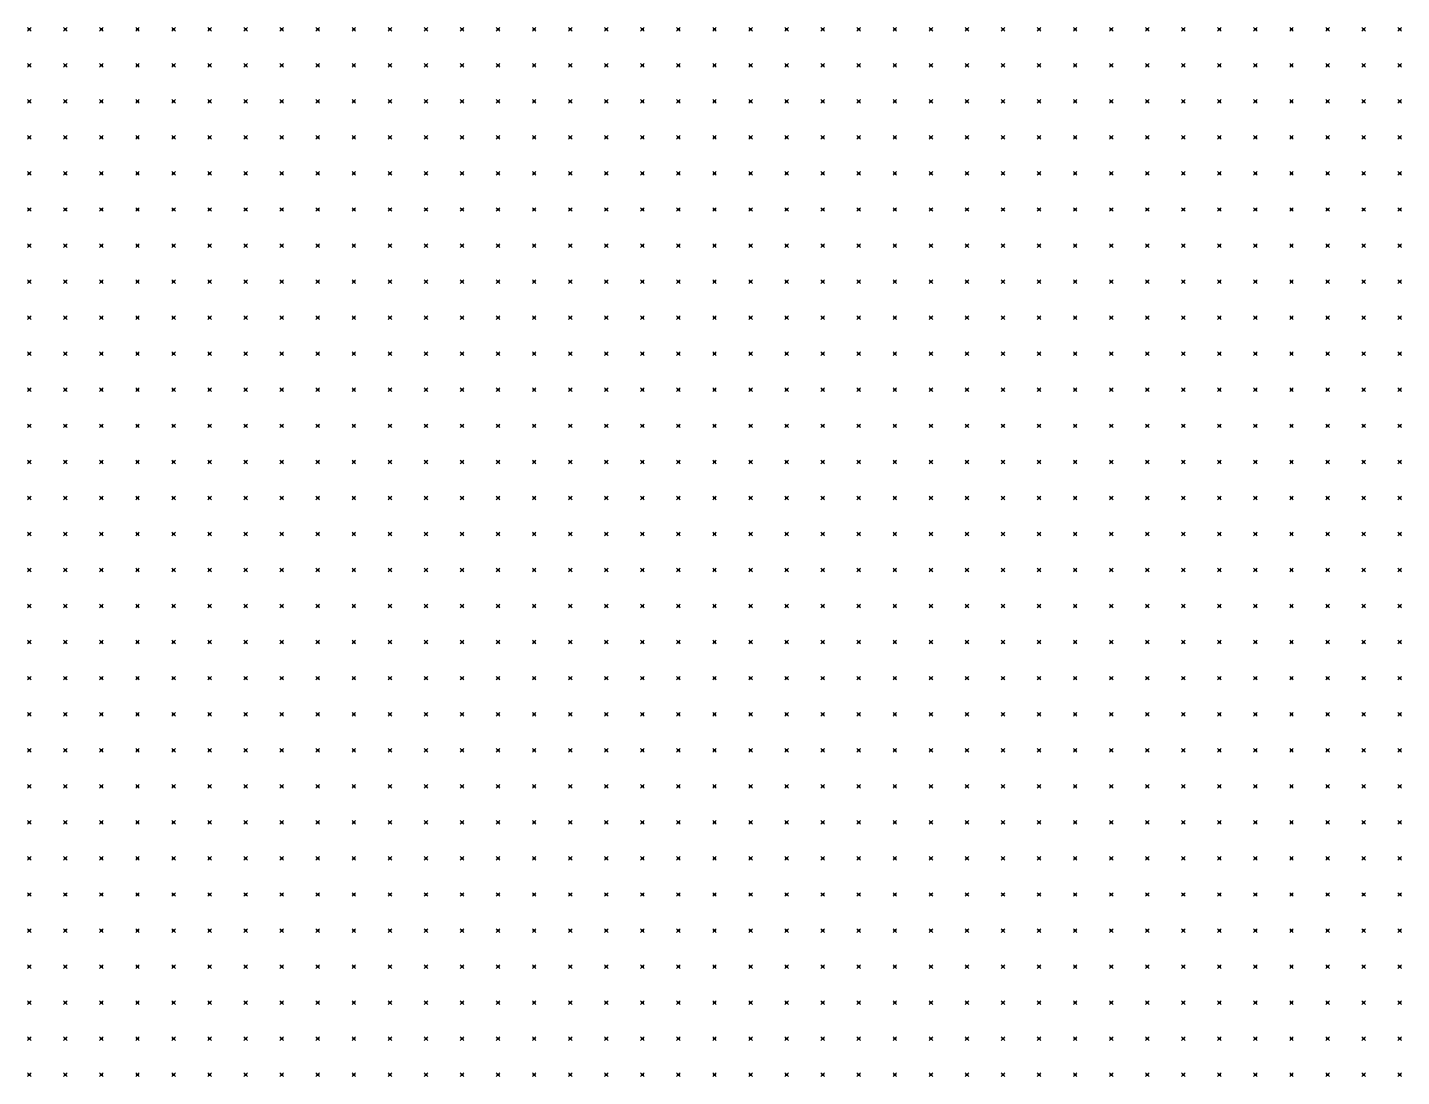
# Model space of a CAD drawing. Header units: metres. Extents: x 441556 to 446409, y 432338 to 461058.
# Drawn here: x 443934 to 444048.3, y 445475.2 to 445562.5 of the extents above; entities that cross this region are included whole.
import ezdxf

# ---------------------------------------------------------------- set-up
doc = ezdxf.new("R2010")
doc.units = ezdxf.units.M
doc.header["$MEASUREMENT"] = 0
doc.header["$PDMODE"] = 35
doc.header["$PDSIZE"] = 0.15
doc.layers.add('DTM-NOK-RevN_POINTS', color=91, linetype='Continuous')

msp = doc.modelspace()

# ---------------------------------------------------------------- linework, layer by layer
at = {"layer": 'DTM-NOK-RevN_POINTS'}
for p in [(443934.194, 445562.323, 436.558), (443937.193, 445562.323, 434.066), (443940.192, 445562.323, 431.917), (443943.192, 445562.323, 430.018), (443946.191, 445562.323, 427.862), (443949.19, 445562.323, 426.666), (443952.19, 445562.323, 424.951), (443955.189, 445562.323, 423.303), (443958.189, 445562.323, 421.281), (443961.188, 445562.323, 418.955), (443964.187, 445562.323, 417.646), (443967.187, 445562.323, 416.07), (443970.186, 445562.323, 413.767), (443973.185, 445562.323, 411.727), (443976.185, 445562.323, 409.644), (443979.184, 445562.323, 407.569), (443982.183, 445562.323, 405.175), (443985.183, 445562.323, 402.917), (443988.182, 445562.323, 401.362), (443991.181, 445562.323, 399.89), (443994.181, 445562.323, 398.193), (443997.18, 445562.323, 396.653), (444000.18, 445562.323, 394.964), (444003.179, 445562.323, 393.096), (444006.178, 445562.323, 391.603), (444009.178, 445562.323, 389.982), (444012.177, 445562.323, 388.363), (444015.176, 445562.323, 386.893), (444018.176, 445562.323, 385.429), (444021.175, 445562.323, 383.933), (444024.174, 445562.323, 382.189), (444027.174, 445562.323, 380.882), (444030.173, 445562.323, 379.496), (444033.173, 445562.323, 378.23), (444036.172, 445562.323, 377.135), (444039.171, 445562.323, 375.913), (444042.171, 445562.323, 374.747), (444045.17, 445562.323, 373.503), (444048.169, 445562.323, 372.475), (443934.194, 445559.324, 435.274), (443937.193, 445559.324, 432.682), (443940.192, 445559.324, 430.195), (443943.192, 445559.324, 428.306), (443946.191, 445559.324, 425.941), (443949.19, 445559.324, 424.081), (443952.19, 445559.324, 422.11), (443955.189, 445559.324, 420.609), (443958.189, 445559.324, 418.623), (443961.188, 445559.324, 416.695), (443964.187, 445559.324, 414.761), (443967.187, 445559.324, 413.596), (443970.186, 445559.324, 410.587), (443973.185, 445559.324, 408.495), (443976.185, 445559.324, 406.435), (443979.184, 445559.324, 403.991), (443982.183, 445559.324, 401.808), (443985.183, 445559.324, 399.772), (443988.182, 445559.324, 398.36), (443991.181, 445559.324, 397.141), (443994.181, 445559.324, 396.112), (443997.18, 445559.324, 394.39), (444000.18, 445559.324, 392.807), (444003.179, 445559.324, 391.183), (444006.178, 445559.324, 389.836), (444009.178, 445559.324, 388.41), (444012.177, 445559.324, 386.808), (444015.176, 445559.324, 385.068), (444018.176, 445559.324, 383.774), (444021.175, 445559.324, 382.126), (444024.174, 445559.324, 380.805), (444027.174, 445559.324, 379.62), (444030.173, 445559.324, 378.648), (444033.173, 445559.324, 377.629), (444036.172, 445559.324, 376.676), (444039.171, 445559.324, 375.766), (444042.171, 445559.324, 374.456), (444045.17, 445559.324, 373.076), (444048.169, 445559.324, 372.211), (443934.194, 445556.325, 434.011), (443937.193, 445556.325, 431.256), (443940.192, 445556.325, 428.187), (443943.192, 445556.325, 426.193), (443946.191, 445556.325, 424.322), (443949.19, 445556.325, 422.052), (443952.19, 445556.325, 419.951), (443955.189, 445556.325, 417.959), (443958.189, 445556.325, 415.903), (443961.188, 445556.325, 414.011), (443964.187, 445556.325, 411.028), (443967.187, 445556.325, 409.294), (443970.186, 445556.325, 407.614), (443973.185, 445556.325, 405.828), (443976.185, 445556.325, 403.369), (443979.184, 445556.325, 401.487), (443982.183, 445556.325, 399.614), (443985.183, 445556.325, 397.735), (443988.182, 445556.325, 396.046), (443991.181, 445556.325, 394.606), (443994.181, 445556.325, 393.639), (443997.18, 445556.325, 392.268), (444000.18, 445556.325, 390.556), (444003.179, 445556.325, 389.086), (444006.178, 445556.325, 387.863), (444009.178, 445556.325, 386.642), (444012.177, 445556.325, 385.147), (444015.176, 445556.325, 384.11), (444018.176, 445556.325, 382.753), (444021.175, 445556.325, 381.874), (444024.174, 445556.325, 380.844), (444027.174, 445556.325, 379.689), (444030.173, 445556.325, 378.506), (444033.173, 445556.325, 377.652), (444036.172, 445556.325, 376.865), (444039.171, 445556.325, 375.832), (444042.171, 445556.325, 374.581), (444045.17, 445556.325, 372.789), (444048.169, 445556.325, 371.994), (443934.194, 445553.325, 431.205), (443937.193, 445553.325, 428.705), (443940.192, 445553.325, 426.352), (443943.192, 445553.325, 424.51), (443946.191, 445553.325, 422.112), (443949.19, 445553.325, 419.632), (443952.19, 445553.325, 417.439), (443955.189, 445553.325, 415.547), (443958.189, 445553.325, 413.691), (443961.188, 445553.325, 411.607), (443964.187, 445553.325, 409.423), (443967.187, 445553.325, 407.734), (443970.186, 445553.325, 405.978), (443973.185, 445553.325, 404.731), (443976.185, 445553.325, 402.683), (443979.184, 445553.325, 400.873), (443982.183, 445553.325, 399.577), (443985.183, 445553.325, 398.132), (443988.182, 445553.325, 396.739), (443991.181, 445553.325, 395.238), (443994.181, 445553.325, 393.82), (443997.18, 445553.325, 392.022), (444000.18, 445553.325, 390.452), (444003.179, 445553.325, 389.154), (444006.178, 445553.325, 387.66), (444009.178, 445553.325, 386.602), (444012.177, 445553.325, 385.314), (444015.176, 445553.325, 384.434), (444018.176, 445553.325, 383.322), (444021.175, 445553.325, 382.505), (444024.174, 445553.325, 381.396), (444027.174, 445553.325, 380.146), (444030.173, 445553.325, 379.073), (444033.173, 445553.325, 378.289), (444036.172, 445553.325, 377.443), (444039.171, 445553.325, 376.481), (444042.171, 445553.325, 375.04), (444045.17, 445553.325, 373.512), (444048.169, 445553.325, 372.327), (443934.194, 445550.326, 428.845), (443937.193, 445550.326, 426.633), (443940.192, 445550.326, 424.744), (443943.192, 445550.326, 422.616), (443946.191, 445550.326, 420.23), (443949.19, 445550.326, 418.368), (443952.19, 445550.326, 416.722), (443955.189, 445550.326, 415.356), (443958.189, 445550.326, 414.075), (443961.188, 445550.326, 412.557), (443964.187, 445550.326, 411.074), (443967.187, 445550.326, 409.244), (443970.186, 445550.326, 407.849), (443973.185, 445550.326, 406.319), (443976.185, 445550.326, 404.95), (443979.184, 445550.326, 403.272), (443982.183, 445550.326, 401.812), (443985.183, 445550.326, 400.481), (443988.182, 445550.326, 398.935), (443991.181, 445550.326, 397.146), (443994.181, 445550.326, 395.599), (443997.18, 445550.326, 393.857), (444000.18, 445550.326, 392.058), (444003.179, 445550.326, 390.799), (444006.178, 445550.326, 389.74), (444009.178, 445550.326, 388.671), (444012.177, 445550.326, 387.491), (444015.176, 445550.326, 386.609), (444018.176, 445550.326, 385.308), (444021.175, 445550.326, 384.358), (444024.174, 445550.326, 383.539), (444027.174, 445550.326, 382.52), (444030.173, 445550.326, 381.332), (444033.173, 445550.326, 380.303), (444036.172, 445550.326, 379.204), (444039.171, 445550.326, 378.67), (444042.171, 445550.326, 377.711), (444045.17, 445550.326, 375.595), (444048.169, 445550.326, 373.909), (443934.194, 445547.327, 428.168), (443937.193, 445547.327, 426.297), (443940.192, 445547.327, 424.597), (443943.192, 445547.327, 423.144), (443946.191, 445547.327, 421.718), (443949.19, 445547.327, 420.547), (443952.19, 445547.327, 419.53), (443955.189, 445547.327, 418.359), (443958.189, 445547.327, 416.903), (443961.188, 445547.327, 415.594), (443964.187, 445547.327, 414.136), (443967.187, 445547.327, 412.278), (443970.186, 445547.327, 410.959), (443973.185, 445547.327, 409.394), (443976.185, 445547.327, 407.894), (443979.184, 445547.327, 406.734), (443982.183, 445547.327, 405.296), (443985.183, 445547.327, 403.655), (443988.182, 445547.327, 402.008), (443991.181, 445547.327, 399.498), (443994.181, 445547.327, 397.703), (443997.18, 445547.327, 395.783), (444000.18, 445547.327, 394.059), (444003.179, 445547.327, 393.328), (444006.178, 445547.327, 392.958), (444009.178, 445547.327, 392.492), (444012.177, 445547.327, 391.316), (444015.176, 445547.327, 390.044), (444018.176, 445547.327, 388.719), (444021.175, 445547.327, 387.608), (444024.174, 445547.327, 386.871), (444027.174, 445547.327, 385.692), (444030.173, 445547.327, 384.751), (444033.173, 445547.327, 383.295), (444036.172, 445547.327, 382.191), (444039.171, 445547.327, 380.987), (444042.171, 445547.327, 379.542), (444045.17, 445547.327, 377.632), (444048.169, 445547.327, 375.604), (443934.194, 445544.327, 429.794), (443937.193, 445544.327, 428.102), (443940.192, 445544.327, 426.424), (443943.192, 445544.327, 425.426), (443946.191, 445544.327, 424.232), (443949.19, 445544.327, 423.312), (443952.19, 445544.327, 422.193), (443955.189, 445544.327, 420.995), (443958.189, 445544.327, 419.397), (443961.188, 445544.327, 418.12), (443964.187, 445544.327, 416.309), (443967.187, 445544.327, 414.621), (443970.186, 445544.327, 413.231), (443973.185, 445544.327, 412.137), (443976.185, 445544.327, 410.833), (443979.184, 445544.327, 409.841), (443982.183, 445544.327, 407.893), (443985.183, 445544.327, 406.083), (443988.182, 445544.327, 404.542), (443991.181, 445544.327, 402.251), (443994.181, 445544.327, 399.491), (443997.18, 445544.327, 398.047), (444000.18, 445544.327, 396.62), (444003.179, 445544.327, 396.815), (444006.178, 445544.327, 396.24), (444009.178, 445544.327, 395.918), (444012.177, 445544.327, 395.474), (444015.176, 445544.327, 393.297), (444018.176, 445544.327, 391.843), (444021.175, 445544.327, 390.716), (444024.174, 445544.327, 389.845), (444027.174, 445544.327, 389.02), (444030.173, 445544.327, 387.372), (444033.173, 445544.327, 386.101), (444036.172, 445544.327, 384.253), (444039.171, 445544.327, 382.279), (444042.171, 445544.327, 380.67), (444045.17, 445544.327, 378.688), (444048.169, 445544.327, 376.799), (443934.194, 445541.328, 432.063), (443937.193, 445541.328, 430.266), (443940.192, 445541.328, 428.715), (443943.192, 445541.328, 427.608), (443946.191, 445541.328, 426.892), (443949.19, 445541.328, 425.561), (443952.19, 445541.328, 424.299), (443955.189, 445541.328, 422.994), (443958.189, 445541.328, 421.82), (443961.188, 445541.328, 420.762), (443964.187, 445541.328, 419.169), (443967.187, 445541.328, 417.346), (443970.186, 445541.328, 415.84), (443973.185, 445541.328, 415.432), (443976.185, 445541.328, 414.554), (443979.184, 445541.328, 412.717), (443982.183, 445541.328, 410.76), (443985.183, 445541.328, 408.981), (443988.182, 445541.328, 407.158), (443991.181, 445541.328, 405.912), (443994.181, 445541.328, 403.598), (443997.18, 445541.328, 401.313), (444000.18, 445541.328, 400.371), (444003.179, 445541.328, 400.039), (444006.178, 445541.328, 399.49), (444009.178, 445541.328, 399.014), (444012.177, 445541.328, 398.096), (444015.176, 445541.328, 396.665), (444018.176, 445541.328, 395.098), (444021.175, 445541.328, 393.705), (444024.174, 445541.328, 392.5), (444027.174, 445541.328, 391.255), (444030.173, 445541.328, 389.379), (444033.173, 445541.328, 387.872), (444036.172, 445541.328, 385.803), (444039.171, 445541.328, 383.629), (444042.171, 445541.328, 381.853), (444045.17, 445541.328, 380.092), (444048.169, 445541.328, 377.744), (443934.194, 445538.328, 434.03), (443937.193, 445538.328, 432.59), (443940.192, 445538.328, 431.005), (443943.192, 445538.328, 430.063), (443946.191, 445538.328, 428.99), (443949.19, 445538.328, 427.936), (443952.19, 445538.328, 426.402), (443955.189, 445538.328, 425.07), (443958.189, 445538.328, 424.342), (443961.188, 445538.328, 423.519), (443964.187, 445538.328, 422.018), (443967.187, 445538.328, 420.38), (443970.186, 445538.328, 419.449), (443973.185, 445538.328, 418.333), (443976.185, 445538.328, 417.021), (443979.184, 445538.328, 415.356), (443982.183, 445538.328, 413.267), (443985.183, 445538.328, 411.388), (443988.182, 445538.328, 409.271), (443991.181, 445538.328, 408.112), (443994.181, 445538.328, 406.681), (443997.18, 445538.328, 405.073), (444000.18, 445538.328, 403.485), (444003.179, 445538.328, 402.349), (444006.178, 445538.328, 401.527), (444009.178, 445538.328, 400.424), (444012.177, 445538.328, 399.69), (444015.176, 445538.328, 398.594), (444018.176, 445538.328, 396.966), (444021.175, 445538.328, 395.742), (444024.174, 445538.328, 394.539), (444027.174, 445538.328, 393.029), (444030.173, 445538.328, 391.157), (444033.173, 445538.328, 389.266), (444036.172, 445538.328, 387.346), (444039.171, 445538.328, 385.015), (444042.171, 445538.328, 383.331), (444045.17, 445538.328, 381.44), (444048.169, 445538.328, 378.732), (443934.194, 445535.329, 436.109), (443937.193, 445535.329, 434.858), (443940.192, 445535.329, 433.53), (443943.192, 445535.329, 432.625), (443946.191, 445535.329, 431.705), (443949.19, 445535.329, 430.502), (443952.19, 445535.329, 429.035), (443955.189, 445535.329, 427.909), (443958.189, 445535.329, 427.132), (443961.188, 445535.329, 425.713), (443964.187, 445535.329, 424.408), (443967.187, 445535.329, 422.858), (443970.186, 445535.329, 421.503), (443973.185, 445535.329, 419.763), (443976.185, 445535.329, 418.164), (443979.184, 445535.329, 416.464), (443982.183, 445535.329, 414.52), (443985.183, 445535.329, 412.391), (443988.182, 445535.329, 410.382), (443991.181, 445535.329, 409.052), (443994.181, 445535.329, 407.603), (443997.18, 445535.329, 405.927), (444000.18, 445535.329, 404.377), (444003.179, 445535.329, 402.956), (444006.178, 445535.329, 401.907), (444009.178, 445535.329, 401.043), (444012.177, 445535.329, 400.286), (444015.176, 445535.329, 399.525), (444018.176, 445535.329, 398.116), (444021.175, 445535.329, 396.958), (444024.174, 445535.329, 395.688), (444027.174, 445535.329, 394.431), (444030.173, 445535.329, 392.502), (444033.173, 445535.329, 390.634), (444036.172, 445535.329, 388.584), (444039.171, 445535.329, 386.449), (444042.171, 445535.329, 384.589), (444045.17, 445535.329, 382.727), (444048.169, 445535.329, 380.327), (443934.194, 445532.33, 438.689), (443937.193, 445532.33, 437.412), (443940.192, 445532.33, 435.999), (443943.192, 445532.33, 435.206), (443946.191, 445532.33, 434.414), (443949.19, 445532.33, 433.176), (443952.19, 445532.33, 431.478), (443955.189, 445532.33, 430.773), (443958.189, 445532.33, 429.392), (443961.188, 445532.33, 427.73), (443964.187, 445532.33, 426.087), (443967.187, 445532.33, 424.311), (443970.186, 445532.33, 422.65), (443973.185, 445532.33, 420.562), (443976.185, 445532.33, 418.807), (443979.184, 445532.33, 416.941), (443982.183, 445532.33, 414.83), (443985.183, 445532.33, 412.976), (443988.182, 445532.33, 411.242), (443991.181, 445532.33, 409.854), (443994.181, 445532.33, 408.476), (443997.18, 445532.33, 406.673), (444000.18, 445532.33, 405.029), (444003.179, 445532.33, 403.801), (444006.178, 445532.33, 402.777), (444009.178, 445532.33, 401.358), (444012.177, 445532.33, 400.564), (444015.176, 445532.33, 399.93), (444018.176, 445532.33, 399.041), (444021.175, 445532.33, 398.053), (444024.174, 445532.33, 396.762), (444027.174, 445532.33, 395.165), (444030.173, 445532.33, 393.47), (444033.173, 445532.33, 391.827), (444036.172, 445532.33, 389.888), (444039.171, 445532.33, 387.935), (444042.171, 445532.33, 386.35), (444045.17, 445532.33, 384.458), (444048.169, 445532.33, 382.046), (443934.194, 445529.33, 441.425), (443937.193, 445529.33, 439.735), (443940.192, 445529.33, 438.398), (443943.192, 445529.33, 437.909), (443946.191, 445529.33, 437.351), (443949.19, 445529.33, 435.401), (443952.19, 445529.33, 433.997), (443955.189, 445529.33, 433.06), (443958.189, 445529.33, 431.299), (443961.188, 445529.33, 429.077), (443964.187, 445529.33, 427.192), (443967.187, 445529.33, 425.216), (443970.186, 445529.33, 423.173), (443973.185, 445529.33, 420.973), (443976.185, 445529.33, 419.156), (443979.184, 445529.33, 417.179), (443982.183, 445529.33, 415.157), (443985.183, 445529.33, 413.54), (443988.182, 445529.33, 411.954), (443991.181, 445529.33, 410.529), (443994.181, 445529.33, 409.138), (443997.18, 445529.33, 407.454), (444000.18, 445529.33, 405.676), (444003.179, 445529.33, 404.231), (444006.178, 445529.33, 403.081), (444009.178, 445529.33, 401.659), (444012.177, 445529.33, 400.952), (444015.176, 445529.33, 400.282), (444018.176, 445529.33, 399.517), (444021.175, 445529.33, 398.875), (444024.174, 445529.33, 397.455), (444027.174, 445529.33, 396.07), (444030.173, 445529.33, 394.339), (444033.173, 445529.33, 392.376), (444036.172, 445529.33, 390.668), (444039.171, 445529.33, 388.999), (444042.171, 445529.33, 386.713), (444045.17, 445529.33, 385.334), (444048.169, 445529.33, 383.065), (443934.194, 445526.331, 444.142), (443937.193, 445526.331, 442.518), (443940.192, 445526.331, 441.398), (443943.192, 445526.331, 441.181), (443946.191, 445526.331, 440.328), (443949.19, 445526.331, 438.102), (443952.19, 445526.331, 436.342), (443955.189, 445526.331, 434.839), (443958.189, 445526.331, 432.907), (443961.188, 445526.331, 430.59), (443964.187, 445526.331, 428.413), (443967.187, 445526.331, 426.039), (443970.186, 445526.331, 423.937), (443973.185, 445526.331, 421.467), (443976.185, 445526.331, 419.467), (443979.184, 445526.331, 417.655), (443982.183, 445526.331, 415.74), (443985.183, 445526.331, 414.1), (443988.182, 445526.331, 412.482), (443991.181, 445526.331, 411.263), (443994.181, 445526.331, 409.884), (443997.18, 445526.331, 408.399), (444000.18, 445526.331, 406.692), (444003.179, 445526.331, 405.313), (444006.178, 445526.331, 404.157), (444009.178, 445526.331, 403.121), (444012.177, 445526.331, 401.412), (444015.176, 445526.331, 400.658), (444018.176, 445526.331, 399.989), (444021.175, 445526.331, 399.25), (444024.174, 445526.331, 397.678), (444027.174, 445526.331, 396.317), (444030.173, 445526.331, 394.355), (444033.173, 445526.331, 392.346), (444036.172, 445526.331, 390.541), (444039.171, 445526.331, 388.877), (444042.171, 445526.331, 386.767), (444045.17, 445526.331, 384.759), (444048.169, 445526.331, 382.743), (443934.194, 445523.332, 446.859), (443937.193, 445523.332, 445.437), (443940.192, 445523.332, 445.052), (443943.192, 445523.332, 445.085), (443946.191, 445523.332, 442.813), (443949.19, 445523.332, 440.333), (443952.19, 445523.332, 438.216), (443955.189, 445523.332, 436.54), (443958.189, 445523.332, 434.15), (443961.188, 445523.332, 431.66), (443964.187, 445523.332, 429.099), (443967.187, 445523.332, 426.676), (443970.186, 445523.332, 424.449), (443973.185, 445523.332, 422.047), (443976.185, 445523.332, 420.14), (443979.184, 445523.332, 418.262), (443982.183, 445523.332, 416.385), (443985.183, 445523.332, 414.809), (443988.182, 445523.332, 413.29), (443991.181, 445523.332, 412.123), (443994.181, 445523.332, 410.696), (443997.18, 445523.332, 409.283), (444000.18, 445523.332, 407.951), (444003.179, 445523.332, 406.142), (444006.178, 445523.332, 405.036), (444009.178, 445523.332, 404.138), (444012.177, 445523.332, 402.264), (444015.176, 445523.332, 401.194), (444018.176, 445523.332, 400.373), (444021.175, 445523.332, 399.416), (444024.174, 445523.332, 398.505), (444027.174, 445523.332, 397), (444030.173, 445523.332, 395.321), (444033.173, 445523.332, 393.374), (444036.172, 445523.332, 391.468), (444039.171, 445523.332, 389.336), (444042.171, 445523.332, 387.348), (444045.17, 445523.332, 385.173), (444048.169, 445523.332, 383.017), (443934.194, 445520.332, 449.527), (443937.193, 445520.332, 448.38), (443940.192, 445520.332, 448.074), (443943.192, 445520.332, 447.307), (443946.191, 445520.332, 445.092), (443949.19, 445520.332, 442.771), (443952.19, 445520.332, 440.086), (443955.189, 445520.332, 437.661), (443958.189, 445520.332, 435.014), (443961.188, 445520.332, 432.174), (443964.187, 445520.332, 429.953), (443967.187, 445520.332, 427.596), (443970.186, 445520.332, 425.274), (443973.185, 445520.332, 422.848), (443976.185, 445520.332, 420.799), (443979.184, 445520.332, 418.722), (443982.183, 445520.332, 417.008), (443985.183, 445520.332, 415.67), (443988.182, 445520.332, 414.137), (443991.181, 445520.332, 412.842), (443994.181, 445520.332, 411.63), (443997.18, 445520.332, 410.272), (444000.18, 445520.332, 409.026), (444003.179, 445520.332, 407.452), (444006.178, 445520.332, 406.114), (444009.178, 445520.332, 404.39), (444012.177, 445520.332, 402.768), (444015.176, 445520.332, 401.848), (444018.176, 445520.332, 400.602), (444021.175, 445520.332, 399.558), (444024.174, 445520.332, 398.608), (444027.174, 445520.332, 397.143), (444030.173, 445520.332, 395.506), (444033.173, 445520.332, 393.743), (444036.172, 445520.332, 391.131), (444039.171, 445520.332, 388.626), (444042.171, 445520.332, 386.551), (444045.17, 445520.332, 384.832), (444048.169, 445520.332, 383.259), (443934.194, 445517.333, 452.177), (443937.193, 445517.333, 451.091), (443940.192, 445517.333, 450.133), (443943.192, 445517.333, 448.827), (443946.191, 445517.333, 446.974), (443949.19, 445517.333, 444.402), (443952.19, 445517.333, 440.884), (443955.189, 445517.333, 438.144), (443958.189, 445517.333, 435.493), (443961.188, 445517.333, 432.825), (443964.187, 445517.333, 430.246), (443967.187, 445517.333, 428.086), (443970.186, 445517.333, 425.777), (443973.185, 445517.333, 423.443), (443976.185, 445517.333, 421.409), (443979.184, 445517.333, 419.431), (443982.183, 445517.333, 417.805), (443985.183, 445517.333, 416.574), (443988.182, 445517.333, 415.207), (443991.181, 445517.333, 413.749), (443994.181, 445517.333, 412.53), (443997.18, 445517.333, 411.178), (444000.18, 445517.333, 409.79), (444003.179, 445517.333, 408.514), (444006.178, 445517.333, 407.463), (444009.178, 445517.333, 405.891), (444012.177, 445517.333, 403.662), (444015.176, 445517.333, 402.508), (444018.176, 445517.333, 401.027), (444021.175, 445517.333, 399.785), (444024.174, 445517.333, 398.786), (444027.174, 445517.333, 397.457), (444030.173, 445517.333, 395.953), (444033.173, 445517.333, 394.079), (444036.172, 445517.333, 391.235), (444039.171, 445517.333, 389.801), (444042.171, 445517.333, 388.049), (444045.17, 445517.333, 385.903), (444048.169, 445517.333, 384.367), (443934.194, 445514.334, 453.961), (443937.193, 445514.334, 452.618), (443940.192, 445514.334, 451.032), (443943.192, 445514.334, 449.436), (443946.191, 445514.334, 447.393), (443949.19, 445514.334, 445.074), (443952.19, 445514.334, 441.836), (443955.189, 445514.334, 439.082), (443958.189, 445514.334, 436.337), (443961.188, 445514.334, 433.412), (443964.187, 445514.334, 430.876), (443967.187, 445514.334, 428.338), (443970.186, 445514.334, 426.127), (443973.185, 445514.334, 423.846), (443976.185, 445514.334, 421.953), (443979.184, 445514.334, 420.118), (443982.183, 445514.334, 418.474), (443985.183, 445514.334, 417.469), (443988.182, 445514.334, 416.171), (443991.181, 445514.334, 414.834), (443994.181, 445514.334, 413.405), (443997.18, 445514.334, 412.104), (444000.18, 445514.334, 410.957), (444003.179, 445514.334, 409.788), (444006.178, 445514.334, 408.615), (444009.178, 445514.334, 407.023), (444012.177, 445514.334, 405.057), (444015.176, 445514.334, 403.66), (444018.176, 445514.334, 401.689), (444021.175, 445514.334, 400.314), (444024.174, 445514.334, 399.139), (444027.174, 445514.334, 397.452), (444030.173, 445514.334, 395.93), (444033.173, 445514.334, 393.947), (444036.172, 445514.334, 392.694), (444039.171, 445514.334, 391.181), (444042.171, 445514.334, 389.202), (444045.17, 445514.334, 386.321), (444048.169, 445514.334, 383.925), (443934.194, 445511.334, 454.855), (443937.193, 445511.334, 453.229), (443940.192, 445511.334, 451.63), (443943.192, 445511.334, 449.72), (443946.191, 445511.334, 447.841), (443949.19, 445511.334, 445.255), (443952.19, 445511.334, 443.147), (443955.189, 445511.334, 440.578), (443958.189, 445511.334, 438.093), (443961.188, 445511.334, 434.922), (443964.187, 445511.334, 431.948), (443967.187, 445511.334, 429.211), (443970.186, 445511.334, 426.935), (443973.185, 445511.334, 424.562), (443976.185, 445511.334, 422.786), (443979.184, 445511.334, 421.195), (443982.183, 445511.334, 419.467), (443985.183, 445511.334, 418.304), (443988.182, 445511.334, 417.183), (443991.181, 445511.334, 415.923), (443994.181, 445511.334, 414.735), (443997.18, 445511.334, 413.502), (444000.18, 445511.334, 412.069), (444003.179, 445511.334, 410.821), (444006.178, 445511.334, 409.452), (444009.178, 445511.334, 407.787), (444012.177, 445511.334, 406.104), (444015.176, 445511.334, 404.324), (444018.176, 445511.334, 402.478), (444021.175, 445511.334, 401.094), (444024.174, 445511.334, 399.312), (444027.174, 445511.334, 397.767), (444030.173, 445511.334, 396.254), (444033.173, 445511.334, 394.707), (444036.172, 445511.334, 393.097), (444039.171, 445511.334, 391.102), (444042.171, 445511.334, 388.846), (444045.17, 445511.334, 386.281), (444048.169, 445511.334, 384.539), (443934.194, 445508.335, 455.467), (443937.193, 445508.335, 453.706), (443940.192, 445508.335, 451.936), (443943.192, 445508.335, 450.024), (443946.191, 445508.335, 448.014), (443949.19, 445508.335, 445.817), (443952.19, 445508.335, 443.584), (443955.189, 445508.335, 441.707), (443958.189, 445508.335, 439.307), (443961.188, 445508.335, 436.153), (443964.187, 445508.335, 433.131), (443967.187, 445508.335, 430.412), (443970.186, 445508.335, 427.943), (443973.185, 445508.335, 425.622), (443976.185, 445508.335, 424.01), (443979.184, 445508.335, 422.386), (443982.183, 445508.335, 420.798), (443985.183, 445508.335, 419.346), (443988.182, 445508.335, 418.055), (443991.181, 445508.335, 416.921), (443994.181, 445508.335, 415.942), (443997.18, 445508.335, 414.611), (444000.18, 445508.335, 413.243), (444003.179, 445508.335, 411.953), (444006.178, 445508.335, 410.371), (444009.178, 445508.335, 408.537), (444012.177, 445508.335, 406.741), (444015.176, 445508.335, 404.931), (444018.176, 445508.335, 403.251), (444021.175, 445508.335, 401.8), (444024.174, 445508.335, 400.437), (444027.174, 445508.335, 399.186), (444030.173, 445508.335, 396.952), (444033.173, 445508.335, 395.172), (444036.172, 445508.335, 393.539), (444039.171, 445508.335, 391.954), (444042.171, 445508.335, 389.818), (444045.17, 445508.335, 387.915), (444048.169, 445508.335, 385.422), (443934.194, 445505.336, 456.393), (443937.193, 445505.336, 454.384), (443940.192, 445505.336, 452.66), (443943.192, 445505.336, 450.661), (443946.191, 445505.336, 448.614), (443949.19, 445505.336, 446.483), (443952.19, 445505.336, 443.855), (443955.189, 445505.336, 442.186), (443958.189, 445505.336, 439.864), (443961.188, 445505.336, 437.038), (443964.187, 445505.336, 434.212), (443967.187, 445505.336, 431.596), (443970.186, 445505.336, 429.312), (443973.185, 445505.336, 427.057), (443976.185, 445505.336, 425.37), (443979.184, 445505.336, 423.659), (443982.183, 445505.336, 421.79), (443985.183, 445505.336, 420.269), (443988.182, 445505.336, 419.078), (443991.181, 445505.336, 418.01), (443994.181, 445505.336, 416.904), (443997.18, 445505.336, 415.562), (444000.18, 445505.336, 414.293), (444003.179, 445505.336, 412.904), (444006.178, 445505.336, 411.046), (444009.178, 445505.336, 409.205), (444012.177, 445505.336, 407.33), (444015.176, 445505.336, 405.627), (444018.176, 445505.336, 404.175), (444021.175, 445505.336, 402.965), (444024.174, 445505.336, 401.81), (444027.174, 445505.336, 399.837), (444030.173, 445505.336, 398.012), (444033.173, 445505.336, 396.33), (444036.172, 445505.336, 394.667), (444039.171, 445505.336, 392.482), (444042.171, 445505.336, 390.368), (444045.17, 445505.336, 388.523), (444048.169, 445505.336, 386.23), (443934.194, 445502.336, 457.486), (443937.193, 445502.336, 455.412), (443940.192, 445502.336, 453.573), (443943.192, 445502.336, 451.555), (443946.191, 445502.336, 449.524), (443949.19, 445502.336, 447.056), (443952.19, 445502.336, 444.622), (443955.189, 445502.336, 442.785), (443958.189, 445502.336, 440.61), (443961.188, 445502.336, 438.009), (443964.187, 445502.336, 435.357), (443967.187, 445502.336, 433.018), (443970.186, 445502.336, 430.801), (443973.185, 445502.336, 428.539), (443976.185, 445502.336, 426.764), (443979.184, 445502.336, 424.74), (443982.183, 445502.336, 423.057), (443985.183, 445502.336, 421.828), (443988.182, 445502.336, 420.39), (443991.181, 445502.336, 419.102), (443994.181, 445502.336, 417.927), (443997.18, 445502.336, 416.672), (444000.18, 445502.336, 415.31), (444003.179, 445502.336, 413.847), (444006.178, 445502.336, 411.963), (444009.178, 445502.336, 410.006), (444012.177, 445502.336, 408.048), (444015.176, 445502.336, 406.301), (444018.176, 445502.336, 405.089), (444021.175, 445502.336, 404.022), (444024.174, 445502.336, 402.647), (444027.174, 445502.336, 401.044), (444030.173, 445502.336, 399.022), (444033.173, 445502.336, 397.204), (444036.172, 445502.336, 394.856), (444039.171, 445502.336, 392.919), (444042.171, 445502.336, 390.494), (444045.17, 445502.336, 388.098), (444048.169, 445502.336, 385.94), (443934.194, 445499.337, 458.198), (443937.193, 445499.337, 456.666), (443940.192, 445499.337, 454.642), (443943.192, 445499.337, 452.256), (443946.191, 445499.337, 450.122), (443949.19, 445499.337, 447.885), (443952.19, 445499.337, 445.364), (443955.189, 445499.337, 443.583), (443958.189, 445499.337, 441.306), (443961.188, 445499.337, 439.183), (443964.187, 445499.337, 436.878), (443967.187, 445499.337, 434.4), (443970.186, 445499.337, 432.394), (443973.185, 445499.337, 430.2), (443976.185, 445499.337, 428.205), (443979.184, 445499.337, 426.089), (443982.183, 445499.337, 425.196), (443985.183, 445499.337, 423.751), (443988.182, 445499.337, 422.023), (443991.181, 445499.337, 420.48), (443994.181, 445499.337, 419.078), (443997.18, 445499.337, 417.764), (444000.18, 445499.337, 416.28), (444003.179, 445499.337, 414.623), (444006.178, 445499.337, 412.285), (444009.178, 445499.337, 410.539), (444012.177, 445499.337, 409.032), (444015.176, 445499.337, 407.287), (444018.176, 445499.337, 405.911), (444021.175, 445499.337, 404.892), (444024.174, 445499.337, 403.567), (444027.174, 445499.337, 402.13), (444030.173, 445499.337, 399.781), (444033.173, 445499.337, 398.035), (444036.172, 445499.337, 395.738), (444039.171, 445499.337, 393.205), (444042.171, 445499.337, 389.202), (444045.17, 445499.337, 386.978), (444048.169, 445499.337, 384.824), (443934.194, 445496.337, 458.014), (443937.193, 445496.337, 456.912), (443940.192, 445496.337, 455.216), (443943.192, 445496.337, 452.951), (443946.191, 445496.337, 450.974), (443949.19, 445496.337, 448.931), (443952.19, 445496.337, 446.42), (443955.189, 445496.337, 444.355), (443958.189, 445496.337, 442.482), (443961.188, 445496.337, 440.452), (443964.187, 445496.337, 438.207), (443967.187, 445496.337, 435.643), (443970.186, 445496.337, 433.787), (443973.185, 445496.337, 431.937), (443976.185, 445496.337, 429.437), (443979.184, 445496.337, 427.958), (443982.183, 445496.337, 426.899), (443985.183, 445496.337, 425.362), (443988.182, 445496.337, 423.925), (443991.181, 445496.337, 422.218), (443994.181, 445496.337, 420.616), (443997.18, 445496.337, 418.973), (444000.18, 445496.337, 417.312), (444003.179, 445496.337, 415.612), (444006.178, 445496.337, 413.46), (444009.178, 445496.337, 412.399), (444012.177, 445496.337, 410.632), (444015.176, 445496.337, 408.556), (444018.176, 445496.337, 406.992), (444021.175, 445496.337, 405.674), (444024.174, 445496.337, 404.475), (444027.174, 445496.337, 402.787), (444030.173, 445496.337, 401.064), (444033.173, 445496.337, 399.117), (444036.172, 445496.337, 396.726), (444039.171, 445496.337, 392.481), (444042.171, 445496.337, 389.286), (444045.17, 445496.337, 386.785), (444048.169, 445496.337, 384.54), (443934.194, 445493.338, 458.508), (443937.193, 445493.338, 457.091), (443940.192, 445493.338, 455.462), (443943.192, 445493.338, 453.669), (443946.191, 445493.338, 452.114), (443949.19, 445493.338, 450.215), (443952.19, 445493.338, 447.764), (443955.189, 445493.338, 444.999), (443958.189, 445493.338, 443.365), (443961.188, 445493.338, 441.619), (443964.187, 445493.338, 439.241), (443967.187, 445493.338, 436.775), (443970.186, 445493.338, 435.041), (443973.185, 445493.338, 432.947), (443976.185, 445493.338, 431.188), (443979.184, 445493.338, 430.071), (443982.183, 445493.338, 428.638), (443985.183, 445493.338, 427.053), (443988.182, 445493.338, 425.377), (443991.181, 445493.338, 423.606), (443994.181, 445493.338, 421.886), (443997.18, 445493.338, 420.207), (444000.18, 445493.338, 418.334), (444003.179, 445493.338, 416.43), (444006.178, 445493.338, 415.303), (444009.178, 445493.338, 413.776), (444012.177, 445493.338, 411.971), (444015.176, 445493.338, 409.851), (444018.176, 445493.338, 408.107), (444021.175, 445493.338, 406.433), (444024.174, 445493.338, 405.19), (444027.174, 445493.338, 403.797), (444030.173, 445493.338, 402.285), (444033.173, 445493.338, 400.438), (444036.172, 445493.338, 397.123), (444039.171, 445493.338, 393.068), (444042.171, 445493.338, 390.072), (444045.17, 445493.338, 387.336), (444048.169, 445493.338, 385.191), (443934.194, 445490.339, 459.091), (443937.193, 445490.339, 457.582), (443940.192, 445490.339, 455.874), (443943.192, 445490.339, 454.152), (443946.191, 445490.339, 453.083), (443949.19, 445490.339, 451.365), (443952.19, 445490.339, 448.793), (443955.189, 445490.339, 446.131), (443958.189, 445490.339, 443.928), (443961.188, 445490.339, 442.222), (443964.187, 445490.339, 440.44), (443967.187, 445490.339, 437.869), (443970.186, 445490.339, 435.809), (443973.185, 445490.339, 434.229), (443976.185, 445490.339, 433.256), (443979.184, 445490.339, 431.548), (443982.183, 445490.339, 429.928), (443985.183, 445490.339, 428.417), (443988.182, 445490.339, 426.727), (443991.181, 445490.339, 425.002), (443994.181, 445490.339, 423.261), (443997.18, 445490.339, 421.444), (444000.18, 445490.339, 419.241), (444003.179, 445490.339, 418.148), (444006.178, 445490.339, 416.797), (444009.178, 445490.339, 415.123), (444012.177, 445490.339, 413.004), (444015.176, 445490.339, 410.834), (444018.176, 445490.339, 409.648), (444021.175, 445490.339, 407.88), (444024.174, 445490.339, 406.547), (444027.174, 445490.339, 405.485), (444030.173, 445490.339, 403.06), (444033.173, 445490.339, 400.941), (444036.172, 445490.339, 398.135), (444039.171, 445490.339, 393.892), (444042.171, 445490.339, 391.036), (444045.17, 445490.339, 388.614), (444048.169, 445490.339, 386.428), (443934.194, 445487.339, 459.24), (443937.193, 445487.339, 457.664), (443940.192, 445487.339, 456.409), (443943.192, 445487.339, 454.879), (443946.191, 445487.339, 453.891), (443949.19, 445487.339, 451.777), (443952.19, 445487.339, 449.6), (443955.189, 445487.339, 447.136), (443958.189, 445487.339, 444.559), (443961.188, 445487.339, 442.659), (443964.187, 445487.339, 440.764), (443967.187, 445487.339, 438.744), (443970.186, 445487.339, 437.09), (443973.185, 445487.339, 435.575), (443976.185, 445487.339, 434.366), (443979.184, 445487.339, 432.733), (443982.183, 445487.339, 430.986), (443985.183, 445487.339, 429.346), (443988.182, 445487.339, 427.619), (443991.181, 445487.339, 426.054), (443994.181, 445487.339, 424.57), (443997.18, 445487.339, 422.504), (444000.18, 445487.339, 420.839), (444003.179, 445487.339, 419.808), (444006.178, 445487.339, 418.157), (444009.178, 445487.339, 416.331), (444012.177, 445487.339, 414.269), (444015.176, 445487.339, 412.862), (444018.176, 445487.339, 411.551), (444021.175, 445487.339, 409.956), (444024.174, 445487.339, 408.072), (444027.174, 445487.339, 406.473), (444030.173, 445487.339, 404.213), (444033.173, 445487.339, 402.385), (444036.172, 445487.339, 399.485), (444039.171, 445487.339, 394.914), (444042.171, 445487.339, 392.236), (444045.17, 445487.339, 390.147), (444048.169, 445487.339, 387.711), (443934.194, 445484.34, 459.293), (443937.193, 445484.34, 457.802), (443940.192, 445484.34, 456.84), (443943.192, 445484.34, 455.489), (443946.191, 445484.34, 454.419), (443949.19, 445484.34, 452.5), (443952.19, 445484.34, 450.297), (443955.189, 445484.34, 447.79), (443958.189, 445484.34, 445.493), (443961.188, 445484.34, 443.148), (443964.187, 445484.34, 441.331), (443967.187, 445484.34, 439.828), (443970.186, 445484.34, 438.38), (443973.185, 445484.34, 436.766), (443976.185, 445484.34, 435.43), (443979.184, 445484.34, 433.871), (443982.183, 445484.34, 431.945), (443985.183, 445484.34, 430.214), (443988.182, 445484.34, 428.475), (443991.181, 445484.34, 426.892), (443994.181, 445484.34, 424.983), (443997.18, 445484.34, 423.633), (444000.18, 445484.34, 422.915), (444003.179, 445484.34, 421.313), (444006.178, 445484.34, 419.547), (444009.178, 445484.34, 417.421), (444012.177, 445484.34, 416.182), (444015.176, 445484.34, 414.583), (444018.176, 445484.34, 413.082), (444021.175, 445484.34, 411.435), (444024.174, 445484.34, 409.566), (444027.174, 445484.34, 407.538), (444030.173, 445484.34, 405.742), (444033.173, 445484.34, 404.043), (444036.172, 445484.34, 401.397), (444039.171, 445484.34, 396.29), (444042.171, 445484.34, 393.108), (444045.17, 445484.34, 391.281), (444048.169, 445484.34, 389.193), (443934.194, 445481.341, 460.206), (443937.193, 445481.341, 458.428), (443940.192, 445481.341, 457.169), (443943.192, 445481.341, 455.959), (443946.191, 445481.341, 454.477), (443949.19, 445481.341, 452.98), (443952.19, 445481.341, 450.464), (443955.189, 445481.341, 448.205), (443958.189, 445481.341, 446.243), (443961.188, 445481.341, 444.426), (443964.187, 445481.341, 442.927), (443967.187, 445481.341, 441.174), (443970.186, 445481.341, 439.76), (443973.185, 445481.341, 437.928), (443976.185, 445481.341, 436.298), (443979.184, 445481.341, 434.518), (443982.183, 445481.341, 432.839), (443985.183, 445481.341, 431.011), (443988.182, 445481.341, 429.16), (443991.181, 445481.341, 427.71), (443994.181, 445481.341, 426.26), (443997.18, 445481.341, 425.406), (444000.18, 445481.341, 424.12), (444003.179, 445481.341, 422.099), (444006.178, 445481.341, 420.257), (444009.178, 445481.341, 418.807), (444012.177, 445481.341, 417.532), (444015.176, 445481.341, 416.065), (444018.176, 445481.341, 414.438), (444021.175, 445481.341, 412.889), (444024.174, 445481.341, 411.028), (444027.174, 445481.341, 409.383), (444030.173, 445481.341, 407.561), (444033.173, 445481.341, 405.939), (444036.172, 445481.341, 403.327), (444039.171, 445481.341, 398.904), (444042.171, 445481.341, 394.794), (444045.17, 445481.341, 392.535), (444048.169, 445481.341, 390.788), (443934.194, 445478.341, 461.071), (443937.193, 445478.341, 459.408), (443940.192, 445478.341, 457.903), (443943.192, 445478.341, 456.49), (443946.191, 445478.341, 454.642), (443949.19, 445478.341, 452.957), (443952.19, 445478.341, 450.591), (443955.189, 445478.341, 448.651), (443958.189, 445478.341, 447.125), (443961.188, 445478.341, 445.807), (443964.187, 445478.341, 444.375), (443967.187, 445478.341, 442.826), (443970.186, 445478.341, 441.4), (443973.185, 445478.341, 439.172), (443976.185, 445478.341, 437.163), (443979.184, 445478.341, 435.381), (443982.183, 445478.341, 433.597), (443985.183, 445478.341, 431.849), (443988.182, 445478.341, 430.131), (443991.181, 445478.341, 428.951), (443994.181, 445478.341, 427.767), (443997.18, 445478.341, 426.674), (444000.18, 445478.341, 425.063), (444003.179, 445478.341, 423.048), (444006.178, 445478.341, 421.834), (444009.178, 445478.341, 420.579), (444012.177, 445478.341, 419.482), (444015.176, 445478.341, 417.768), (444018.176, 445478.341, 415.938), (444021.175, 445478.341, 414.172), (444024.174, 445478.341, 412.693), (444027.174, 445478.341, 411.329), (444030.173, 445478.341, 409.764), (444033.173, 445478.341, 408.106), (444036.172, 445478.341, 406.538), (444039.171, 445478.341, 403.149), (444042.171, 445478.341, 397.676), (444045.17, 445478.341, 394.256), (444048.169, 445478.341, 392.615), (443934.194, 445475.342, 461.63), (443937.193, 445475.342, 460.177), (443940.192, 445475.342, 458.844), (443943.192, 445475.342, 457.203), (443946.191, 445475.342, 455.601), (443949.19, 445475.342, 453.97), (443952.19, 445475.342, 452.23), (443955.189, 445475.342, 450.241), (443958.189, 445475.342, 448.129), (443961.188, 445475.342, 446.495), (443964.187, 445475.342, 445.002), (443967.187, 445475.342, 443.66), (443970.186, 445475.342, 442.204), (443973.185, 445475.342, 440.147), (443976.185, 445475.342, 438.358), (443979.184, 445475.342, 436.514), (443982.183, 445475.342, 434.776), (443985.183, 445475.342, 433.022), (443988.182, 445475.342, 431.325), (443991.181, 445475.342, 430.239), (443994.181, 445475.342, 429.253), (443997.18, 445475.342, 427.874), (444000.18, 445475.342, 426.187), (444003.179, 445475.342, 424.856), (444006.178, 445475.342, 423.74), (444009.178, 445475.342, 422.417), (444012.177, 445475.342, 421.352), (444015.176, 445475.342, 420.065), (444018.176, 445475.342, 418.296), (444021.175, 445475.342, 416.277), (444024.174, 445475.342, 414.775), (444027.174, 445475.342, 413.735), (444030.173, 445475.342, 412.11), (444033.173, 445475.342, 409.797), (444036.172, 445475.342, 408.161), (444039.171, 445475.342, 406.783), (444042.171, 445475.342, 400.623), (444045.17, 445475.342, 395.948), (444048.169, 445475.342, 394.262)]:
    msp.add_point(p, dxfattribs=at)

doc.saveas('drawing.dxf')
